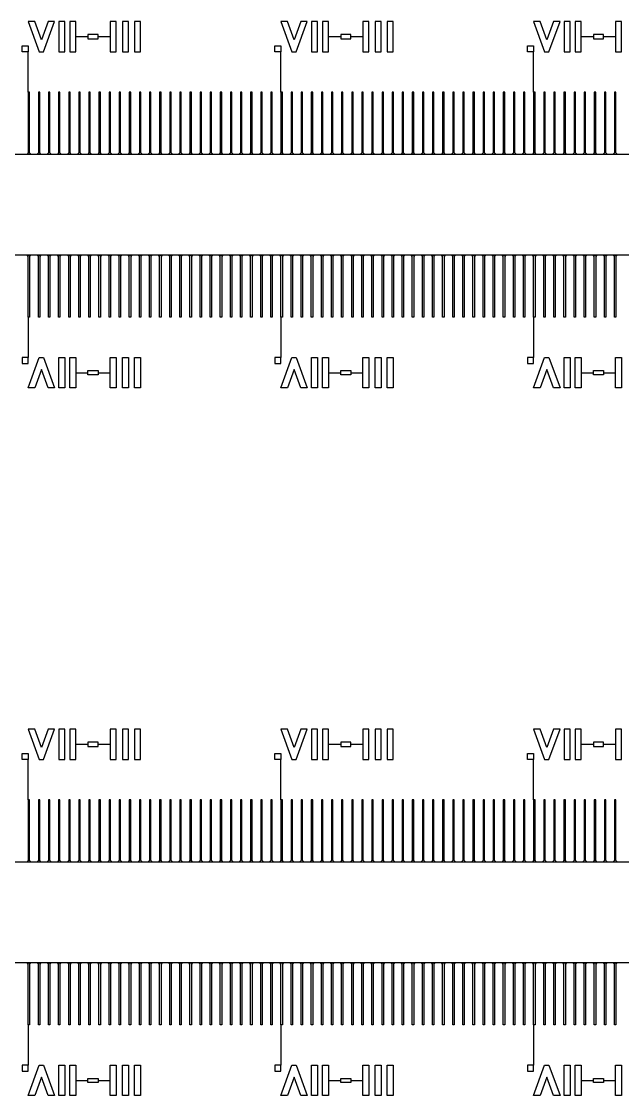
# Model space of a CAD drawing. Extents: x 135699 to 160699, y 112501 to 137501.
# Drawn here: x 147321 to 147619, y 130736 to 131267 of the extents above; entities that cross this region are included whole.
import ezdxf

# ---------------------------------------------------------------- set-up
doc = ezdxf.new("R2010")
doc.units = 13
doc.layers.add('0.7', color=50, linetype='Continuous')
doc.layers.add('Main', color=140, linetype='Continuous')
doc.layers.add('Write', color=7, linetype='Continuous', true_color=0x839eaa)

msp = doc.modelspace()

# ---------------------------------------------------------------- linework, layer by layer
for p, q in [((147348.23, 131259.41), (147354.23, 131259.41)), ((147359.23, 131259.41), (147365.23, 131259.41)), ((147473.23, 131259.41), (147479.23, 131259.41)), ((147484.23, 131259.41), (147490.23, 131259.41)), ((147598.23, 131259.41), (147604.23, 131259.41)), ((147609.23, 131259.41), (147615.23, 131259.41)), ((147324.68, 131231.91), (147324.68, 131251.91)), ((147449.68, 131231.91), (147449.68, 131251.91)), ((147574.68, 131231.91), (147574.68, 131251.91)), ((147324.68, 131120.71), (147324.68, 131100.71)), ((147449.68, 131120.71), (147449.68, 131100.71)), ((147574.68, 131120.71), (147574.68, 131100.71)), ((147348.23, 131093.21), (147354.23, 131093.21)), ((147359.23, 131093.21), (147365.23, 131093.21)), ((147473.23, 131093.21), (147479.23, 131093.21)), ((147484.23, 131093.21), (147490.23, 131093.21)), ((147598.23, 131093.21), (147604.23, 131093.21)), ((147609.23, 131093.21), (147615.23, 131093.21)), ((147348.23, 130909.41), (147354.23, 130909.41)), ((147359.23, 130909.41), (147365.23, 130909.41)), ((147473.23, 130909.41), (147479.23, 130909.41)), ((147484.23, 130909.41), (147490.23, 130909.41)), ((147598.23, 130909.41), (147604.23, 130909.41)), ((147609.23, 130909.41), (147615.23, 130909.41)), ((147324.68, 130881.91), (147324.68, 130901.91)), ((147449.68, 130881.91), (147449.68, 130901.91)), ((147574.68, 130881.91), (147574.68, 130901.91)), ((147324.68, 130770.71), (147324.68, 130750.71)), ((147449.68, 130770.71), (147449.68, 130750.71)), ((147574.68, 130770.71), (147574.68, 130750.71)), ((147348.23, 130743.21), (147354.23, 130743.21)), ((147359.23, 130743.21), (147365.23, 130743.21)), ((147473.23, 130743.21), (147479.23, 130743.21)), ((147484.23, 130743.21), (147490.23, 130743.21)), ((147598.23, 130743.21), (147604.23, 130743.21)), ((147609.23, 130743.21), (147615.23, 130743.21))]:
    msp.add_line(p, q)
at = {"layer": '0.7'}
for points in [[(147325.98, 131201.31), (147325.38, 131201.91), (147325.38, 131231.91), (147324.68, 131231.91), (147324.68, 131201.91), (147324.08, 131201.31)], [(147330.98, 131201.31), (147330.38, 131201.91), (147330.38, 131231.91), (147329.68, 131231.91), (147329.68, 131201.91), (147329.08, 131201.31)], [(147335.98, 131201.31), (147335.38, 131201.91), (147335.38, 131231.91), (147334.68, 131231.91), (147334.68, 131201.91), (147334.08, 131201.31)], [(147340.98, 131201.31), (147340.38, 131201.91), (147340.38, 131231.91), (147339.68, 131231.91), (147339.68, 131201.91), (147339.08, 131201.31)], [(147345.98, 131201.31), (147345.38, 131201.91), (147345.38, 131231.91), (147344.68, 131231.91), (147344.68, 131201.91), (147344.08, 131201.31)], [(147350.98, 131201.31), (147350.38, 131201.91), (147350.38, 131231.91), (147349.68, 131231.91), (147349.68, 131201.91), (147349.08, 131201.31)], [(147355.98, 131201.31), (147355.38, 131201.91), (147355.38, 131231.91), (147354.68, 131231.91), (147354.68, 131201.91), (147354.08, 131201.31)], [(147360.98, 131201.31), (147360.38, 131201.91), (147360.38, 131231.91), (147359.68, 131231.91), (147359.68, 131201.91), (147359.08, 131201.31)], [(147365.98, 131201.31), (147365.38, 131201.91), (147365.38, 131231.91), (147364.68, 131231.91), (147364.68, 131201.91), (147364.08, 131201.31)], [(147370.98, 131201.31), (147370.38, 131201.91), (147370.38, 131231.91), (147369.68, 131231.91), (147369.68, 131201.91), (147369.08, 131201.31)], [(147375.98, 131201.31), (147375.38, 131201.91), (147375.38, 131231.91), (147374.68, 131231.91), (147374.68, 131201.91), (147374.08, 131201.31)], [(147380.98, 131201.31), (147380.38, 131201.91), (147380.38, 131231.91), (147379.68, 131231.91), (147379.68, 131201.91), (147379.08, 131201.31)], [(147385.98, 131201.31), (147385.38, 131201.91), (147385.38, 131231.91), (147384.68, 131231.91), (147384.68, 131201.91), (147384.08, 131201.31)], [(147390.98, 131201.31), (147390.38, 131201.91), (147390.38, 131231.91), (147389.68, 131231.91), (147389.68, 131201.91), (147389.08, 131201.31)], [(147395.98, 131201.31), (147395.38, 131201.91), (147395.38, 131231.91), (147394.68, 131231.91), (147394.68, 131201.91), (147394.08, 131201.31)], [(147400.98, 131201.31), (147400.38, 131201.91), (147400.38, 131231.91), (147399.68, 131231.91), (147399.68, 131201.91), (147399.08, 131201.31)], [(147405.98, 131201.31), (147405.38, 131201.91), (147405.38, 131231.91), (147404.68, 131231.91), (147404.68, 131201.91), (147404.08, 131201.31)], [(147410.98, 131201.31), (147410.38, 131201.91), (147410.38, 131231.91), (147409.68, 131231.91), (147409.68, 131201.91), (147409.08, 131201.31)], [(147415.98, 131201.31), (147415.38, 131201.91), (147415.38, 131231.91), (147414.68, 131231.91), (147414.68, 131201.91), (147414.08, 131201.31)], [(147420.98, 131201.31), (147420.38, 131201.91), (147420.38, 131231.91), (147419.68, 131231.91), (147419.68, 131201.91), (147419.08, 131201.31)], [(147425.98, 131201.31), (147425.38, 131201.91), (147425.38, 131231.91), (147424.68, 131231.91), (147424.68, 131201.91), (147424.08, 131201.31)], [(147430.98, 131201.31), (147430.38, 131201.91), (147430.38, 131231.91), (147429.68, 131231.91), (147429.68, 131201.91), (147429.08, 131201.31)], [(147435.98, 131201.31), (147435.38, 131201.91), (147435.38, 131231.91), (147434.68, 131231.91), (147434.68, 131201.91), (147434.08, 131201.31)], [(147440.98, 131201.31), (147440.38, 131201.91), (147440.38, 131231.91), (147439.68, 131231.91), (147439.68, 131201.91), (147439.08, 131201.31)], [(147445.98, 131201.31), (147445.38, 131201.91), (147445.38, 131231.91), (147444.68, 131231.91), (147444.68, 131201.91), (147444.08, 131201.31)], [(147450.98, 131201.31), (147450.38, 131201.91), (147450.38, 131231.91), (147449.68, 131231.91), (147449.68, 131201.91), (147449.08, 131201.31)], [(147455.98, 131201.31), (147455.38, 131201.91), (147455.38, 131231.91), (147454.68, 131231.91), (147454.68, 131201.91), (147454.08, 131201.31)], [(147460.98, 131201.31), (147460.38, 131201.91), (147460.38, 131231.91), (147459.68, 131231.91), (147459.68, 131201.91), (147459.08, 131201.31)], [(147465.98, 131201.31), (147465.38, 131201.91), (147465.38, 131231.91), (147464.68, 131231.91), (147464.68, 131201.91), (147464.08, 131201.31)], [(147470.98, 131201.31), (147470.38, 131201.91), (147470.38, 131231.91), (147469.68, 131231.91), (147469.68, 131201.91), (147469.08, 131201.31)], [(147475.98, 131201.31), (147475.38, 131201.91), (147475.38, 131231.91), (147474.68, 131231.91), (147474.68, 131201.91), (147474.08, 131201.31)], [(147480.98, 131201.31), (147480.38, 131201.91), (147480.38, 131231.91), (147479.68, 131231.91), (147479.68, 131201.91), (147479.08, 131201.31)], [(147485.98, 131201.31), (147485.38, 131201.91), (147485.38, 131231.91), (147484.68, 131231.91), (147484.68, 131201.91), (147484.08, 131201.31)], [(147490.98, 131201.31), (147490.38, 131201.91), (147490.38, 131231.91), (147489.68, 131231.91), (147489.68, 131201.91), (147489.08, 131201.31)], [(147495.98, 131201.31), (147495.38, 131201.91), (147495.38, 131231.91), (147494.68, 131231.91), (147494.68, 131201.91), (147494.08, 131201.31)], [(147500.98, 131201.31), (147500.38, 131201.91), (147500.38, 131231.91), (147499.68, 131231.91), (147499.68, 131201.91), (147499.08, 131201.31)], [(147505.98, 131201.31), (147505.38, 131201.91), (147505.38, 131231.91), (147504.68, 131231.91), (147504.68, 131201.91), (147504.08, 131201.31)], [(147510.98, 131201.31), (147510.38, 131201.91), (147510.38, 131231.91), (147509.68, 131231.91), (147509.68, 131201.91), (147509.08, 131201.31)], [(147515.98, 131201.31), (147515.38, 131201.91), (147515.38, 131231.91), (147514.68, 131231.91), (147514.68, 131201.91), (147514.08, 131201.31)], [(147520.98, 131201.31), (147520.38, 131201.91), (147520.38, 131231.91), (147519.68, 131231.91), (147519.68, 131201.91), (147519.08, 131201.31)], [(147525.98, 131201.31), (147525.38, 131201.91), (147525.38, 131231.91), (147524.68, 131231.91), (147524.68, 131201.91), (147524.08, 131201.31)], [(147530.98, 131201.31), (147530.38, 131201.91), (147530.38, 131231.91), (147529.68, 131231.91), (147529.68, 131201.91), (147529.08, 131201.31)], [(147535.98, 131201.31), (147535.38, 131201.91), (147535.38, 131231.91), (147534.68, 131231.91), (147534.68, 131201.91), (147534.08, 131201.31)], [(147540.98, 131201.31), (147540.38, 131201.91), (147540.38, 131231.91), (147539.68, 131231.91), (147539.68, 131201.91), (147539.08, 131201.31)], [(147545.98, 131201.31), (147545.38, 131201.91), (147545.38, 131231.91), (147544.68, 131231.91), (147544.68, 131201.91), (147544.08, 131201.31)], [(147550.98, 131201.31), (147550.38, 131201.91), (147550.38, 131231.91), (147549.68, 131231.91), (147549.68, 131201.91), (147549.08, 131201.31)], [(147555.98, 131201.31), (147555.38, 131201.91), (147555.38, 131231.91), (147554.68, 131231.91), (147554.68, 131201.91), (147554.08, 131201.31)], [(147560.98, 131201.31), (147560.38, 131201.91), (147560.38, 131231.91), (147559.68, 131231.91), (147559.68, 131201.91), (147559.08, 131201.31)], [(147565.98, 131201.31), (147565.38, 131201.91), (147565.38, 131231.91), (147564.68, 131231.91), (147564.68, 131201.91), (147564.08, 131201.31)], [(147570.98, 131201.31), (147570.38, 131201.91), (147570.38, 131231.91), (147569.68, 131231.91), (147569.68, 131201.91), (147569.08, 131201.31)], [(147575.98, 131201.31), (147575.38, 131201.91), (147575.38, 131231.91), (147574.68, 131231.91), (147574.68, 131201.91), (147574.08, 131201.31)], [(147580.98, 131201.31), (147580.38, 131201.91), (147580.38, 131231.91), (147579.68, 131231.91), (147579.68, 131201.91), (147579.08, 131201.31)], [(147585.98, 131201.31), (147585.38, 131201.91), (147585.38, 131231.91), (147584.68, 131231.91), (147584.68, 131201.91), (147584.08, 131201.31)], [(147590.98, 131201.31), (147590.38, 131201.91), (147590.38, 131231.91), (147589.68, 131231.91), (147589.68, 131201.91), (147589.08, 131201.31)], [(147595.98, 131201.31), (147595.38, 131201.91), (147595.38, 131231.91), (147594.68, 131231.91), (147594.68, 131201.91), (147594.08, 131201.31)], [(147600.98, 131201.31), (147600.38, 131201.91), (147600.38, 131231.91), (147599.68, 131231.91), (147599.68, 131201.91), (147599.08, 131201.31)], [(147605.98, 131201.31), (147605.38, 131201.91), (147605.38, 131231.91), (147604.68, 131231.91), (147604.68, 131201.91), (147604.08, 131201.31)], [(147610.98, 131201.31), (147610.38, 131201.91), (147610.38, 131231.91), (147609.68, 131231.91), (147609.68, 131201.91), (147609.08, 131201.31)], [(147615.98, 131201.31), (147615.38, 131201.91), (147615.38, 131231.91), (147614.68, 131231.91), (147614.68, 131201.91), (147614.08, 131201.31)], [(147325.98, 131151.31), (147325.38, 131150.71), (147325.38, 131120.71), (147324.68, 131120.71), (147324.68, 131150.71), (147324.08, 131151.31)], [(147330.98, 131151.31), (147330.38, 131150.71), (147330.38, 131120.71), (147329.68, 131120.71), (147329.68, 131150.71), (147329.08, 131151.31)], [(147335.98, 131151.31), (147335.38, 131150.71), (147335.38, 131120.71), (147334.68, 131120.71), (147334.68, 131150.71), (147334.08, 131151.31)], [(147340.98, 131151.31), (147340.38, 131150.71), (147340.38, 131120.71), (147339.68, 131120.71), (147339.68, 131150.71), (147339.08, 131151.31)], [(147345.98, 131151.31), (147345.38, 131150.71), (147345.38, 131120.71), (147344.68, 131120.71), (147344.68, 131150.71), (147344.08, 131151.31)], [(147350.98, 131151.31), (147350.38, 131150.71), (147350.38, 131120.71), (147349.68, 131120.71), (147349.68, 131150.71), (147349.08, 131151.31)], [(147355.98, 131151.31), (147355.38, 131150.71), (147355.38, 131120.71), (147354.68, 131120.71), (147354.68, 131150.71), (147354.08, 131151.31)], [(147360.98, 131151.31), (147360.38, 131150.71), (147360.38, 131120.71), (147359.68, 131120.71), (147359.68, 131150.71), (147359.08, 131151.31)], [(147365.98, 131151.31), (147365.38, 131150.71), (147365.38, 131120.71), (147364.68, 131120.71), (147364.68, 131150.71), (147364.08, 131151.31)], [(147370.98, 131151.31), (147370.38, 131150.71), (147370.38, 131120.71), (147369.68, 131120.71), (147369.68, 131150.71), (147369.08, 131151.31)], [(147375.98, 131151.31), (147375.38, 131150.71), (147375.38, 131120.71), (147374.68, 131120.71), (147374.68, 131150.71), (147374.08, 131151.31)], [(147380.98, 131151.31), (147380.38, 131150.71), (147380.38, 131120.71), (147379.68, 131120.71), (147379.68, 131150.71), (147379.08, 131151.31)], [(147385.98, 131151.31), (147385.38, 131150.71), (147385.38, 131120.71), (147384.68, 131120.71), (147384.68, 131150.71), (147384.08, 131151.31)], [(147390.98, 131151.31), (147390.38, 131150.71), (147390.38, 131120.71), (147389.68, 131120.71), (147389.68, 131150.71), (147389.08, 131151.31)], [(147395.98, 131151.31), (147395.38, 131150.71), (147395.38, 131120.71), (147394.68, 131120.71), (147394.68, 131150.71), (147394.08, 131151.31)], [(147400.98, 131151.31), (147400.38, 131150.71), (147400.38, 131120.71), (147399.68, 131120.71), (147399.68, 131150.71), (147399.08, 131151.31)], [(147405.98, 131151.31), (147405.38, 131150.71), (147405.38, 131120.71), (147404.68, 131120.71), (147404.68, 131150.71), (147404.08, 131151.31)], [(147410.98, 131151.31), (147410.38, 131150.71), (147410.38, 131120.71), (147409.68, 131120.71), (147409.68, 131150.71), (147409.08, 131151.31)], [(147415.98, 131151.31), (147415.38, 131150.71), (147415.38, 131120.71), (147414.68, 131120.71), (147414.68, 131150.71), (147414.08, 131151.31)], [(147420.98, 131151.31), (147420.38, 131150.71), (147420.38, 131120.71), (147419.68, 131120.71), (147419.68, 131150.71), (147419.08, 131151.31)], [(147425.98, 131151.31), (147425.38, 131150.71), (147425.38, 131120.71), (147424.68, 131120.71), (147424.68, 131150.71), (147424.08, 131151.31)], [(147430.98, 131151.31), (147430.38, 131150.71), (147430.38, 131120.71), (147429.68, 131120.71), (147429.68, 131150.71), (147429.08, 131151.31)], [(147435.98, 131151.31), (147435.38, 131150.71), (147435.38, 131120.71), (147434.68, 131120.71), (147434.68, 131150.71), (147434.08, 131151.31)], [(147440.98, 131151.31), (147440.38, 131150.71), (147440.38, 131120.71), (147439.68, 131120.71), (147439.68, 131150.71), (147439.08, 131151.31)], [(147445.98, 131151.31), (147445.38, 131150.71), (147445.38, 131120.71), (147444.68, 131120.71), (147444.68, 131150.71), (147444.08, 131151.31)], [(147450.98, 131151.31), (147450.38, 131150.71), (147450.38, 131120.71), (147449.68, 131120.71), (147449.68, 131150.71), (147449.08, 131151.31)], [(147455.98, 131151.31), (147455.38, 131150.71), (147455.38, 131120.71), (147454.68, 131120.71), (147454.68, 131150.71), (147454.08, 131151.31)], [(147460.98, 131151.31), (147460.38, 131150.71), (147460.38, 131120.71), (147459.68, 131120.71), (147459.68, 131150.71), (147459.08, 131151.31)], [(147465.98, 131151.31), (147465.38, 131150.71), (147465.38, 131120.71), (147464.68, 131120.71), (147464.68, 131150.71), (147464.08, 131151.31)], [(147470.98, 131151.31), (147470.38, 131150.71), (147470.38, 131120.71), (147469.68, 131120.71), (147469.68, 131150.71), (147469.08, 131151.31)], [(147475.98, 131151.31), (147475.38, 131150.71), (147475.38, 131120.71), (147474.68, 131120.71), (147474.68, 131150.71), (147474.08, 131151.31)], [(147480.98, 131151.31), (147480.38, 131150.71), (147480.38, 131120.71), (147479.68, 131120.71), (147479.68, 131150.71), (147479.08, 131151.31)], [(147485.98, 131151.31), (147485.38, 131150.71), (147485.38, 131120.71), (147484.68, 131120.71), (147484.68, 131150.71), (147484.08, 131151.31)], [(147490.98, 131151.31), (147490.38, 131150.71), (147490.38, 131120.71), (147489.68, 131120.71), (147489.68, 131150.71), (147489.08, 131151.31)], [(147495.98, 131151.31), (147495.38, 131150.71), (147495.38, 131120.71), (147494.68, 131120.71), (147494.68, 131150.71), (147494.08, 131151.31)], [(147500.98, 131151.31), (147500.38, 131150.71), (147500.38, 131120.71), (147499.68, 131120.71), (147499.68, 131150.71), (147499.08, 131151.31)], [(147505.98, 131151.31), (147505.38, 131150.71), (147505.38, 131120.71), (147504.68, 131120.71), (147504.68, 131150.71), (147504.08, 131151.31)], [(147510.98, 131151.31), (147510.38, 131150.71), (147510.38, 131120.71), (147509.68, 131120.71), (147509.68, 131150.71), (147509.08, 131151.31)], [(147515.98, 131151.31), (147515.38, 131150.71), (147515.38, 131120.71), (147514.68, 131120.71), (147514.68, 131150.71), (147514.08, 131151.31)], [(147520.98, 131151.31), (147520.38, 131150.71), (147520.38, 131120.71), (147519.68, 131120.71), (147519.68, 131150.71), (147519.08, 131151.31)], [(147525.98, 131151.31), (147525.38, 131150.71), (147525.38, 131120.71), (147524.68, 131120.71), (147524.68, 131150.71), (147524.08, 131151.31)], [(147530.98, 131151.31), (147530.38, 131150.71), (147530.38, 131120.71), (147529.68, 131120.71), (147529.68, 131150.71), (147529.08, 131151.31)], [(147535.98, 131151.31), (147535.38, 131150.71), (147535.38, 131120.71), (147534.68, 131120.71), (147534.68, 131150.71), (147534.08, 131151.31)], [(147540.98, 131151.31), (147540.38, 131150.71), (147540.38, 131120.71), (147539.68, 131120.71), (147539.68, 131150.71), (147539.08, 131151.31)], [(147545.98, 131151.31), (147545.38, 131150.71), (147545.38, 131120.71), (147544.68, 131120.71), (147544.68, 131150.71), (147544.08, 131151.31)], [(147550.98, 131151.31), (147550.38, 131150.71), (147550.38, 131120.71), (147549.68, 131120.71), (147549.68, 131150.71), (147549.08, 131151.31)], [(147555.98, 131151.31), (147555.38, 131150.71), (147555.38, 131120.71), (147554.68, 131120.71), (147554.68, 131150.71), (147554.08, 131151.31)], [(147560.98, 131151.31), (147560.38, 131150.71), (147560.38, 131120.71), (147559.68, 131120.71), (147559.68, 131150.71), (147559.08, 131151.31)], [(147565.98, 131151.31), (147565.38, 131150.71), (147565.38, 131120.71), (147564.68, 131120.71), (147564.68, 131150.71), (147564.08, 131151.31)], [(147570.98, 131151.31), (147570.38, 131150.71), (147570.38, 131120.71), (147569.68, 131120.71), (147569.68, 131150.71), (147569.08, 131151.31)], [(147575.98, 131151.31), (147575.38, 131150.71), (147575.38, 131120.71), (147574.68, 131120.71), (147574.68, 131150.71), (147574.08, 131151.31)], [(147580.98, 131151.31), (147580.38, 131150.71), (147580.38, 131120.71), (147579.68, 131120.71), (147579.68, 131150.71), (147579.08, 131151.31)], [(147585.98, 131151.31), (147585.38, 131150.71), (147585.38, 131120.71), (147584.68, 131120.71), (147584.68, 131150.71), (147584.08, 131151.31)], [(147590.98, 131151.31), (147590.38, 131150.71), (147590.38, 131120.71), (147589.68, 131120.71), (147589.68, 131150.71), (147589.08, 131151.31)], [(147595.98, 131151.31), (147595.38, 131150.71), (147595.38, 131120.71), (147594.68, 131120.71), (147594.68, 131150.71), (147594.08, 131151.31)], [(147600.98, 131151.31), (147600.38, 131150.71), (147600.38, 131120.71), (147599.68, 131120.71), (147599.68, 131150.71), (147599.08, 131151.31)], [(147605.98, 131151.31), (147605.38, 131150.71), (147605.38, 131120.71), (147604.68, 131120.71), (147604.68, 131150.71), (147604.08, 131151.31)], [(147610.98, 131151.31), (147610.38, 131150.71), (147610.38, 131120.71), (147609.68, 131120.71), (147609.68, 131150.71), (147609.08, 131151.31)], [(147615.98, 131151.31), (147615.38, 131150.71), (147615.38, 131120.71), (147614.68, 131120.71), (147614.68, 131150.71), (147614.08, 131151.31)], [(147325.98, 130851.31), (147325.38, 130851.91), (147325.38, 130881.91), (147324.68, 130881.91), (147324.68, 130851.91), (147324.08, 130851.31)], [(147330.98, 130851.31), (147330.38, 130851.91), (147330.38, 130881.91), (147329.68, 130881.91), (147329.68, 130851.91), (147329.08, 130851.31)], [(147335.98, 130851.31), (147335.38, 130851.91), (147335.38, 130881.91), (147334.68, 130881.91), (147334.68, 130851.91), (147334.08, 130851.31)], [(147340.98, 130851.31), (147340.38, 130851.91), (147340.38, 130881.91), (147339.68, 130881.91), (147339.68, 130851.91), (147339.08, 130851.31)], [(147345.98, 130851.31), (147345.38, 130851.91), (147345.38, 130881.91), (147344.68, 130881.91), (147344.68, 130851.91), (147344.08, 130851.31)], [(147350.98, 130851.31), (147350.38, 130851.91), (147350.38, 130881.91), (147349.68, 130881.91), (147349.68, 130851.91), (147349.08, 130851.31)], [(147355.98, 130851.31), (147355.38, 130851.91), (147355.38, 130881.91), (147354.68, 130881.91), (147354.68, 130851.91), (147354.08, 130851.31)], [(147360.98, 130851.31), (147360.38, 130851.91), (147360.38, 130881.91), (147359.68, 130881.91), (147359.68, 130851.91), (147359.08, 130851.31)], [(147365.98, 130851.31), (147365.38, 130851.91), (147365.38, 130881.91), (147364.68, 130881.91), (147364.68, 130851.91), (147364.08, 130851.31)], [(147370.98, 130851.31), (147370.38, 130851.91), (147370.38, 130881.91), (147369.68, 130881.91), (147369.68, 130851.91), (147369.08, 130851.31)], [(147375.98, 130851.31), (147375.38, 130851.91), (147375.38, 130881.91), (147374.68, 130881.91), (147374.68, 130851.91), (147374.08, 130851.31)], [(147380.98, 130851.31), (147380.38, 130851.91), (147380.38, 130881.91), (147379.68, 130881.91), (147379.68, 130851.91), (147379.08, 130851.31)], [(147385.98, 130851.31), (147385.38, 130851.91), (147385.38, 130881.91), (147384.68, 130881.91), (147384.68, 130851.91), (147384.08, 130851.31)], [(147390.98, 130851.31), (147390.38, 130851.91), (147390.38, 130881.91), (147389.68, 130881.91), (147389.68, 130851.91), (147389.08, 130851.31)], [(147395.98, 130851.31), (147395.38, 130851.91), (147395.38, 130881.91), (147394.68, 130881.91), (147394.68, 130851.91), (147394.08, 130851.31)], [(147400.98, 130851.31), (147400.38, 130851.91), (147400.38, 130881.91), (147399.68, 130881.91), (147399.68, 130851.91), (147399.08, 130851.31)], [(147405.98, 130851.31), (147405.38, 130851.91), (147405.38, 130881.91), (147404.68, 130881.91), (147404.68, 130851.91), (147404.08, 130851.31)], [(147410.98, 130851.31), (147410.38, 130851.91), (147410.38, 130881.91), (147409.68, 130881.91), (147409.68, 130851.91), (147409.08, 130851.31)], [(147415.98, 130851.31), (147415.38, 130851.91), (147415.38, 130881.91), (147414.68, 130881.91), (147414.68, 130851.91), (147414.08, 130851.31)], [(147420.98, 130851.31), (147420.38, 130851.91), (147420.38, 130881.91), (147419.68, 130881.91), (147419.68, 130851.91), (147419.08, 130851.31)], [(147425.98, 130851.31), (147425.38, 130851.91), (147425.38, 130881.91), (147424.68, 130881.91), (147424.68, 130851.91), (147424.08, 130851.31)], [(147430.98, 130851.31), (147430.38, 130851.91), (147430.38, 130881.91), (147429.68, 130881.91), (147429.68, 130851.91), (147429.08, 130851.31)], [(147435.98, 130851.31), (147435.38, 130851.91), (147435.38, 130881.91), (147434.68, 130881.91), (147434.68, 130851.91), (147434.08, 130851.31)], [(147440.98, 130851.31), (147440.38, 130851.91), (147440.38, 130881.91), (147439.68, 130881.91), (147439.68, 130851.91), (147439.08, 130851.31)], [(147445.98, 130851.31), (147445.38, 130851.91), (147445.38, 130881.91), (147444.68, 130881.91), (147444.68, 130851.91), (147444.08, 130851.31)], [(147450.98, 130851.31), (147450.38, 130851.91), (147450.38, 130881.91), (147449.68, 130881.91), (147449.68, 130851.91), (147449.08, 130851.31)], [(147455.98, 130851.31), (147455.38, 130851.91), (147455.38, 130881.91), (147454.68, 130881.91), (147454.68, 130851.91), (147454.08, 130851.31)], [(147460.98, 130851.31), (147460.38, 130851.91), (147460.38, 130881.91), (147459.68, 130881.91), (147459.68, 130851.91), (147459.08, 130851.31)], [(147465.98, 130851.31), (147465.38, 130851.91), (147465.38, 130881.91), (147464.68, 130881.91), (147464.68, 130851.91), (147464.08, 130851.31)], [(147470.98, 130851.31), (147470.38, 130851.91), (147470.38, 130881.91), (147469.68, 130881.91), (147469.68, 130851.91), (147469.08, 130851.31)], [(147475.98, 130851.31), (147475.38, 130851.91), (147475.38, 130881.91), (147474.68, 130881.91), (147474.68, 130851.91), (147474.08, 130851.31)], [(147480.98, 130851.31), (147480.38, 130851.91), (147480.38, 130881.91), (147479.68, 130881.91), (147479.68, 130851.91), (147479.08, 130851.31)], [(147485.98, 130851.31), (147485.38, 130851.91), (147485.38, 130881.91), (147484.68, 130881.91), (147484.68, 130851.91), (147484.08, 130851.31)], [(147490.98, 130851.31), (147490.38, 130851.91), (147490.38, 130881.91), (147489.68, 130881.91), (147489.68, 130851.91), (147489.08, 130851.31)], [(147495.98, 130851.31), (147495.38, 130851.91), (147495.38, 130881.91), (147494.68, 130881.91), (147494.68, 130851.91), (147494.08, 130851.31)], [(147500.98, 130851.31), (147500.38, 130851.91), (147500.38, 130881.91), (147499.68, 130881.91), (147499.68, 130851.91), (147499.08, 130851.31)], [(147505.98, 130851.31), (147505.38, 130851.91), (147505.38, 130881.91), (147504.68, 130881.91), (147504.68, 130851.91), (147504.08, 130851.31)], [(147510.98, 130851.31), (147510.38, 130851.91), (147510.38, 130881.91), (147509.68, 130881.91), (147509.68, 130851.91), (147509.08, 130851.31)], [(147515.98, 130851.31), (147515.38, 130851.91), (147515.38, 130881.91), (147514.68, 130881.91), (147514.68, 130851.91), (147514.08, 130851.31)], [(147520.98, 130851.31), (147520.38, 130851.91), (147520.38, 130881.91), (147519.68, 130881.91), (147519.68, 130851.91), (147519.08, 130851.31)], [(147525.98, 130851.31), (147525.38, 130851.91), (147525.38, 130881.91), (147524.68, 130881.91), (147524.68, 130851.91), (147524.08, 130851.31)], [(147530.98, 130851.31), (147530.38, 130851.91), (147530.38, 130881.91), (147529.68, 130881.91), (147529.68, 130851.91), (147529.08, 130851.31)], [(147535.98, 130851.31), (147535.38, 130851.91), (147535.38, 130881.91), (147534.68, 130881.91), (147534.68, 130851.91), (147534.08, 130851.31)], [(147540.98, 130851.31), (147540.38, 130851.91), (147540.38, 130881.91), (147539.68, 130881.91), (147539.68, 130851.91), (147539.08, 130851.31)], [(147545.98, 130851.31), (147545.38, 130851.91), (147545.38, 130881.91), (147544.68, 130881.91), (147544.68, 130851.91), (147544.08, 130851.31)], [(147550.98, 130851.31), (147550.38, 130851.91), (147550.38, 130881.91), (147549.68, 130881.91), (147549.68, 130851.91), (147549.08, 130851.31)], [(147555.98, 130851.31), (147555.38, 130851.91), (147555.38, 130881.91), (147554.68, 130881.91), (147554.68, 130851.91), (147554.08, 130851.31)], [(147560.98, 130851.31), (147560.38, 130851.91), (147560.38, 130881.91), (147559.68, 130881.91), (147559.68, 130851.91), (147559.08, 130851.31)], [(147565.98, 130851.31), (147565.38, 130851.91), (147565.38, 130881.91), (147564.68, 130881.91), (147564.68, 130851.91), (147564.08, 130851.31)], [(147570.98, 130851.31), (147570.38, 130851.91), (147570.38, 130881.91), (147569.68, 130881.91), (147569.68, 130851.91), (147569.08, 130851.31)], [(147575.98, 130851.31), (147575.38, 130851.91), (147575.38, 130881.91), (147574.68, 130881.91), (147574.68, 130851.91), (147574.08, 130851.31)], [(147580.98, 130851.31), (147580.38, 130851.91), (147580.38, 130881.91), (147579.68, 130881.91), (147579.68, 130851.91), (147579.08, 130851.31)], [(147585.98, 130851.31), (147585.38, 130851.91), (147585.38, 130881.91), (147584.68, 130881.91), (147584.68, 130851.91), (147584.08, 130851.31)], [(147590.98, 130851.31), (147590.38, 130851.91), (147590.38, 130881.91), (147589.68, 130881.91), (147589.68, 130851.91), (147589.08, 130851.31)], [(147595.98, 130851.31), (147595.38, 130851.91), (147595.38, 130881.91), (147594.68, 130881.91), (147594.68, 130851.91), (147594.08, 130851.31)], [(147600.98, 130851.31), (147600.38, 130851.91), (147600.38, 130881.91), (147599.68, 130881.91), (147599.68, 130851.91), (147599.08, 130851.31)], [(147605.98, 130851.31), (147605.38, 130851.91), (147605.38, 130881.91), (147604.68, 130881.91), (147604.68, 130851.91), (147604.08, 130851.31)], [(147610.98, 130851.31), (147610.38, 130851.91), (147610.38, 130881.91), (147609.68, 130881.91), (147609.68, 130851.91), (147609.08, 130851.31)], [(147615.98, 130851.31), (147615.38, 130851.91), (147615.38, 130881.91), (147614.68, 130881.91), (147614.68, 130851.91), (147614.08, 130851.31)], [(147325.98, 130801.31), (147325.38, 130800.71), (147325.38, 130770.71), (147324.68, 130770.71), (147324.68, 130800.71), (147324.08, 130801.31)], [(147330.98, 130801.31), (147330.38, 130800.71), (147330.38, 130770.71), (147329.68, 130770.71), (147329.68, 130800.71), (147329.08, 130801.31)], [(147335.98, 130801.31), (147335.38, 130800.71), (147335.38, 130770.71), (147334.68, 130770.71), (147334.68, 130800.71), (147334.08, 130801.31)], [(147340.98, 130801.31), (147340.38, 130800.71), (147340.38, 130770.71), (147339.68, 130770.71), (147339.68, 130800.71), (147339.08, 130801.31)], [(147345.98, 130801.31), (147345.38, 130800.71), (147345.38, 130770.71), (147344.68, 130770.71), (147344.68, 130800.71), (147344.08, 130801.31)], [(147350.98, 130801.31), (147350.38, 130800.71), (147350.38, 130770.71), (147349.68, 130770.71), (147349.68, 130800.71), (147349.08, 130801.31)], [(147355.98, 130801.31), (147355.38, 130800.71), (147355.38, 130770.71), (147354.68, 130770.71), (147354.68, 130800.71), (147354.08, 130801.31)], [(147360.98, 130801.31), (147360.38, 130800.71), (147360.38, 130770.71), (147359.68, 130770.71), (147359.68, 130800.71), (147359.08, 130801.31)], [(147365.98, 130801.31), (147365.38, 130800.71), (147365.38, 130770.71), (147364.68, 130770.71), (147364.68, 130800.71), (147364.08, 130801.31)], [(147370.98, 130801.31), (147370.38, 130800.71), (147370.38, 130770.71), (147369.68, 130770.71), (147369.68, 130800.71), (147369.08, 130801.31)], [(147375.98, 130801.31), (147375.38, 130800.71), (147375.38, 130770.71), (147374.68, 130770.71), (147374.68, 130800.71), (147374.08, 130801.31)], [(147380.98, 130801.31), (147380.38, 130800.71), (147380.38, 130770.71), (147379.68, 130770.71), (147379.68, 130800.71), (147379.08, 130801.31)], [(147385.98, 130801.31), (147385.38, 130800.71), (147385.38, 130770.71), (147384.68, 130770.71), (147384.68, 130800.71), (147384.08, 130801.31)], [(147390.98, 130801.31), (147390.38, 130800.71), (147390.38, 130770.71), (147389.68, 130770.71), (147389.68, 130800.71), (147389.08, 130801.31)], [(147395.98, 130801.31), (147395.38, 130800.71), (147395.38, 130770.71), (147394.68, 130770.71), (147394.68, 130800.71), (147394.08, 130801.31)], [(147400.98, 130801.31), (147400.38, 130800.71), (147400.38, 130770.71), (147399.68, 130770.71), (147399.68, 130800.71), (147399.08, 130801.31)], [(147405.98, 130801.31), (147405.38, 130800.71), (147405.38, 130770.71), (147404.68, 130770.71), (147404.68, 130800.71), (147404.08, 130801.31)], [(147410.98, 130801.31), (147410.38, 130800.71), (147410.38, 130770.71), (147409.68, 130770.71), (147409.68, 130800.71), (147409.08, 130801.31)], [(147415.98, 130801.31), (147415.38, 130800.71), (147415.38, 130770.71), (147414.68, 130770.71), (147414.68, 130800.71), (147414.08, 130801.31)], [(147420.98, 130801.31), (147420.38, 130800.71), (147420.38, 130770.71), (147419.68, 130770.71), (147419.68, 130800.71), (147419.08, 130801.31)], [(147425.98, 130801.31), (147425.38, 130800.71), (147425.38, 130770.71), (147424.68, 130770.71), (147424.68, 130800.71), (147424.08, 130801.31)], [(147430.98, 130801.31), (147430.38, 130800.71), (147430.38, 130770.71), (147429.68, 130770.71), (147429.68, 130800.71), (147429.08, 130801.31)], [(147435.98, 130801.31), (147435.38, 130800.71), (147435.38, 130770.71), (147434.68, 130770.71), (147434.68, 130800.71), (147434.08, 130801.31)], [(147440.98, 130801.31), (147440.38, 130800.71), (147440.38, 130770.71), (147439.68, 130770.71), (147439.68, 130800.71), (147439.08, 130801.31)], [(147445.98, 130801.31), (147445.38, 130800.71), (147445.38, 130770.71), (147444.68, 130770.71), (147444.68, 130800.71), (147444.08, 130801.31)], [(147450.98, 130801.31), (147450.38, 130800.71), (147450.38, 130770.71), (147449.68, 130770.71), (147449.68, 130800.71), (147449.08, 130801.31)], [(147455.98, 130801.31), (147455.38, 130800.71), (147455.38, 130770.71), (147454.68, 130770.71), (147454.68, 130800.71), (147454.08, 130801.31)], [(147460.98, 130801.31), (147460.38, 130800.71), (147460.38, 130770.71), (147459.68, 130770.71), (147459.68, 130800.71), (147459.08, 130801.31)], [(147465.98, 130801.31), (147465.38, 130800.71), (147465.38, 130770.71), (147464.68, 130770.71), (147464.68, 130800.71), (147464.08, 130801.31)], [(147470.98, 130801.31), (147470.38, 130800.71), (147470.38, 130770.71), (147469.68, 130770.71), (147469.68, 130800.71), (147469.08, 130801.31)], [(147475.98, 130801.31), (147475.38, 130800.71), (147475.38, 130770.71), (147474.68, 130770.71), (147474.68, 130800.71), (147474.08, 130801.31)], [(147480.98, 130801.31), (147480.38, 130800.71), (147480.38, 130770.71), (147479.68, 130770.71), (147479.68, 130800.71), (147479.08, 130801.31)], [(147485.98, 130801.31), (147485.38, 130800.71), (147485.38, 130770.71), (147484.68, 130770.71), (147484.68, 130800.71), (147484.08, 130801.31)], [(147490.98, 130801.31), (147490.38, 130800.71), (147490.38, 130770.71), (147489.68, 130770.71), (147489.68, 130800.71), (147489.08, 130801.31)], [(147495.98, 130801.31), (147495.38, 130800.71), (147495.38, 130770.71), (147494.68, 130770.71), (147494.68, 130800.71), (147494.08, 130801.31)], [(147500.98, 130801.31), (147500.38, 130800.71), (147500.38, 130770.71), (147499.68, 130770.71), (147499.68, 130800.71), (147499.08, 130801.31)], [(147505.98, 130801.31), (147505.38, 130800.71), (147505.38, 130770.71), (147504.68, 130770.71), (147504.68, 130800.71), (147504.08, 130801.31)], [(147510.98, 130801.31), (147510.38, 130800.71), (147510.38, 130770.71), (147509.68, 130770.71), (147509.68, 130800.71), (147509.08, 130801.31)], [(147515.98, 130801.31), (147515.38, 130800.71), (147515.38, 130770.71), (147514.68, 130770.71), (147514.68, 130800.71), (147514.08, 130801.31)], [(147520.98, 130801.31), (147520.38, 130800.71), (147520.38, 130770.71), (147519.68, 130770.71), (147519.68, 130800.71), (147519.08, 130801.31)], [(147525.98, 130801.31), (147525.38, 130800.71), (147525.38, 130770.71), (147524.68, 130770.71), (147524.68, 130800.71), (147524.08, 130801.31)], [(147530.98, 130801.31), (147530.38, 130800.71), (147530.38, 130770.71), (147529.68, 130770.71), (147529.68, 130800.71), (147529.08, 130801.31)], [(147535.98, 130801.31), (147535.38, 130800.71), (147535.38, 130770.71), (147534.68, 130770.71), (147534.68, 130800.71), (147534.08, 130801.31)], [(147540.98, 130801.31), (147540.38, 130800.71), (147540.38, 130770.71), (147539.68, 130770.71), (147539.68, 130800.71), (147539.08, 130801.31)], [(147545.98, 130801.31), (147545.38, 130800.71), (147545.38, 130770.71), (147544.68, 130770.71), (147544.68, 130800.71), (147544.08, 130801.31)], [(147550.98, 130801.31), (147550.38, 130800.71), (147550.38, 130770.71), (147549.68, 130770.71), (147549.68, 130800.71), (147549.08, 130801.31)], [(147555.98, 130801.31), (147555.38, 130800.71), (147555.38, 130770.71), (147554.68, 130770.71), (147554.68, 130800.71), (147554.08, 130801.31)], [(147560.98, 130801.31), (147560.38, 130800.71), (147560.38, 130770.71), (147559.68, 130770.71), (147559.68, 130800.71), (147559.08, 130801.31)], [(147565.98, 130801.31), (147565.38, 130800.71), (147565.38, 130770.71), (147564.68, 130770.71), (147564.68, 130800.71), (147564.08, 130801.31)], [(147570.98, 130801.31), (147570.38, 130800.71), (147570.38, 130770.71), (147569.68, 130770.71), (147569.68, 130800.71), (147569.08, 130801.31)], [(147575.98, 130801.31), (147575.38, 130800.71), (147575.38, 130770.71), (147574.68, 130770.71), (147574.68, 130800.71), (147574.08, 130801.31)], [(147580.98, 130801.31), (147580.38, 130800.71), (147580.38, 130770.71), (147579.68, 130770.71), (147579.68, 130800.71), (147579.08, 130801.31)], [(147585.98, 130801.31), (147585.38, 130800.71), (147585.38, 130770.71), (147584.68, 130770.71), (147584.68, 130800.71), (147584.08, 130801.31)], [(147590.98, 130801.31), (147590.38, 130800.71), (147590.38, 130770.71), (147589.68, 130770.71), (147589.68, 130800.71), (147589.08, 130801.31)], [(147595.98, 130801.31), (147595.38, 130800.71), (147595.38, 130770.71), (147594.68, 130770.71), (147594.68, 130800.71), (147594.08, 130801.31)], [(147600.98, 130801.31), (147600.38, 130800.71), (147600.38, 130770.71), (147599.68, 130770.71), (147599.68, 130800.71), (147599.08, 130801.31)], [(147605.98, 130801.31), (147605.38, 130800.71), (147605.38, 130770.71), (147604.68, 130770.71), (147604.68, 130800.71), (147604.08, 130801.31)], [(147610.98, 130801.31), (147610.38, 130800.71), (147610.38, 130770.71), (147609.68, 130770.71), (147609.68, 130800.71), (147609.08, 130801.31)], [(147615.98, 130801.31), (147615.38, 130800.71), (147615.38, 130770.71), (147614.68, 130770.71), (147614.68, 130800.71), (147614.08, 130801.31)]]:
    msp.add_lwpolyline(points, close=True, dxfattribs=at)
at = {"layer": 'Main'}
for points in [[(150449.08, 131201.31, -0.414214), (150549.08, 131101.31), (150549.08, 130901.31, -0.414214), (150449.08, 130801.31), (145949.08, 130801.31, -0.414214), (145849.08, 130901.31), (145849.08, 131101.31, -0.414214), (145949.08, 131201.31)], [(150449.08, 131151.31), (145949.08, 131151.31, 0.414214), (145899.08, 131101.31), (145899.08, 130901.31, 0.414214), (145949.08, 130851.31), (150449.08, 130851.31, 0.414214), (150499.08, 130901.31), (150499.08, 131101.31, 0.414214)]]:
    msp.add_lwpolyline(points, format="xyb", close=True, dxfattribs=at)
at = {"layer": 'Write'}
for points in [[(147331.21, 131257.76), (147327.87, 131266.91), (147324.68, 131266.91), (147330.14, 131251.91), (147332.27, 131251.91), (147337.73, 131266.91), (147334.54, 131266.91)], [(147342.73, 131251.91), (147342.73, 131266.91), (147339.73, 131266.91), (147339.73, 131251.91)], [(147348.23, 131251.91), (147348.23, 131266.91), (147345.23, 131266.91), (147345.23, 131251.91)], [(147368.23, 131251.91), (147368.23, 131266.91), (147365.23, 131266.91), (147365.23, 131251.91)], [(147374.23, 131251.91), (147374.23, 131266.91), (147371.23, 131266.91), (147371.23, 131251.91)], [(147380.23, 131251.91), (147380.23, 131266.91), (147377.23, 131266.91), (147377.23, 131251.91)], [(147456.21, 131257.76), (147452.87, 131266.91), (147449.68, 131266.91), (147455.14, 131251.91), (147457.27, 131251.91), (147462.73, 131266.91), (147459.54, 131266.91)], [(147467.73, 131251.91), (147467.73, 131266.91), (147464.73, 131266.91), (147464.73, 131251.91)], [(147473.23, 131251.91), (147473.23, 131266.91), (147470.23, 131266.91), (147470.23, 131251.91)], [(147493.23, 131251.91), (147493.23, 131266.91), (147490.23, 131266.91), (147490.23, 131251.91)], [(147499.23, 131251.91), (147499.23, 131266.91), (147496.23, 131266.91), (147496.23, 131251.91)], [(147505.23, 131251.91), (147505.23, 131266.91), (147502.23, 131266.91), (147502.23, 131251.91)], [(147581.21, 131257.76), (147577.87, 131266.91), (147574.68, 131266.91), (147580.14, 131251.91), (147582.27, 131251.91), (147587.73, 131266.91), (147584.54, 131266.91)], [(147592.73, 131251.91), (147592.73, 131266.91), (147589.73, 131266.91), (147589.73, 131251.91)], [(147598.23, 131251.91), (147598.23, 131266.91), (147595.23, 131266.91), (147595.23, 131251.91)], [(147618.23, 131251.91), (147618.23, 131266.91), (147615.23, 131266.91), (147615.23, 131251.91)], [(147359.23, 131258.41), (147359.23, 131260.41), (147354.23, 131260.41), (147354.23, 131258.41)], [(147484.23, 131258.41), (147484.23, 131260.41), (147479.23, 131260.41), (147479.23, 131258.41)], [(147609.23, 131258.41), (147609.23, 131260.41), (147604.23, 131260.41), (147604.23, 131258.41)], [(147321.68, 131251.91), (147321.68, 131254.91), (147324.68, 131254.91), (147324.68, 131251.91)], [(147446.68, 131251.91), (147446.68, 131254.91), (147449.68, 131254.91), (147449.68, 131251.91)], [(147571.68, 131251.91), (147571.68, 131254.91), (147574.68, 131254.91), (147574.68, 131251.91)], [(147321.68, 131100.71), (147321.68, 131097.71), (147324.68, 131097.71), (147324.68, 131100.71)], [(147331.21, 131094.86), (147327.87, 131085.71), (147324.68, 131085.71), (147330.14, 131100.71), (147332.27, 131100.71), (147337.73, 131085.71), (147334.54, 131085.71)], [(147342.73, 131100.71), (147342.73, 131085.71), (147339.73, 131085.71), (147339.73, 131100.71)], [(147348.23, 131100.71), (147348.23, 131085.71), (147345.23, 131085.71), (147345.23, 131100.71)], [(147368.23, 131100.71), (147368.23, 131085.71), (147365.23, 131085.71), (147365.23, 131100.71)], [(147374.23, 131100.71), (147374.23, 131085.71), (147371.23, 131085.71), (147371.23, 131100.71)], [(147380.23, 131100.71), (147380.23, 131085.71), (147377.23, 131085.71), (147377.23, 131100.71)], [(147446.68, 131100.71), (147446.68, 131097.71), (147449.68, 131097.71), (147449.68, 131100.71)], [(147456.21, 131094.86), (147452.87, 131085.71), (147449.68, 131085.71), (147455.14, 131100.71), (147457.27, 131100.71), (147462.73, 131085.71), (147459.54, 131085.71)], [(147467.73, 131100.71), (147467.73, 131085.71), (147464.73, 131085.71), (147464.73, 131100.71)], [(147473.23, 131100.71), (147473.23, 131085.71), (147470.23, 131085.71), (147470.23, 131100.71)], [(147493.23, 131100.71), (147493.23, 131085.71), (147490.23, 131085.71), (147490.23, 131100.71)], [(147499.23, 131100.71), (147499.23, 131085.71), (147496.23, 131085.71), (147496.23, 131100.71)], [(147505.23, 131100.71), (147505.23, 131085.71), (147502.23, 131085.71), (147502.23, 131100.71)], [(147571.68, 131100.71), (147571.68, 131097.71), (147574.68, 131097.71), (147574.68, 131100.71)], [(147581.21, 131094.86), (147577.87, 131085.71), (147574.68, 131085.71), (147580.14, 131100.71), (147582.27, 131100.71), (147587.73, 131085.71), (147584.54, 131085.71)], [(147592.73, 131100.71), (147592.73, 131085.71), (147589.73, 131085.71), (147589.73, 131100.71)], [(147598.23, 131100.71), (147598.23, 131085.71), (147595.23, 131085.71), (147595.23, 131100.71)], [(147618.23, 131100.71), (147618.23, 131085.71), (147615.23, 131085.71), (147615.23, 131100.71)], [(147359.23, 131094.21), (147359.23, 131092.21), (147354.23, 131092.21), (147354.23, 131094.21)], [(147484.23, 131094.21), (147484.23, 131092.21), (147479.23, 131092.21), (147479.23, 131094.21)], [(147609.23, 131094.21), (147609.23, 131092.21), (147604.23, 131092.21), (147604.23, 131094.21)], [(147331.21, 130907.76), (147327.87, 130916.91), (147324.68, 130916.91), (147330.14, 130901.91), (147332.27, 130901.91), (147337.73, 130916.91), (147334.54, 130916.91)], [(147342.73, 130901.91), (147342.73, 130916.91), (147339.73, 130916.91), (147339.73, 130901.91)], [(147348.23, 130901.91), (147348.23, 130916.91), (147345.23, 130916.91), (147345.23, 130901.91)], [(147368.23, 130901.91), (147368.23, 130916.91), (147365.23, 130916.91), (147365.23, 130901.91)], [(147374.23, 130901.91), (147374.23, 130916.91), (147371.23, 130916.91), (147371.23, 130901.91)], [(147380.23, 130901.91), (147380.23, 130916.91), (147377.23, 130916.91), (147377.23, 130901.91)], [(147456.21, 130907.76), (147452.87, 130916.91), (147449.68, 130916.91), (147455.14, 130901.91), (147457.27, 130901.91), (147462.73, 130916.91), (147459.54, 130916.91)], [(147467.73, 130901.91), (147467.73, 130916.91), (147464.73, 130916.91), (147464.73, 130901.91)], [(147473.23, 130901.91), (147473.23, 130916.91), (147470.23, 130916.91), (147470.23, 130901.91)], [(147493.23, 130901.91), (147493.23, 130916.91), (147490.23, 130916.91), (147490.23, 130901.91)], [(147499.23, 130901.91), (147499.23, 130916.91), (147496.23, 130916.91), (147496.23, 130901.91)], [(147505.23, 130901.91), (147505.23, 130916.91), (147502.23, 130916.91), (147502.23, 130901.91)], [(147581.21, 130907.76), (147577.87, 130916.91), (147574.68, 130916.91), (147580.14, 130901.91), (147582.27, 130901.91), (147587.73, 130916.91), (147584.54, 130916.91)], [(147592.73, 130901.91), (147592.73, 130916.91), (147589.73, 130916.91), (147589.73, 130901.91)], [(147598.23, 130901.91), (147598.23, 130916.91), (147595.23, 130916.91), (147595.23, 130901.91)], [(147618.23, 130901.91), (147618.23, 130916.91), (147615.23, 130916.91), (147615.23, 130901.91)], [(147359.23, 130908.41), (147359.23, 130910.41), (147354.23, 130910.41), (147354.23, 130908.41)], [(147484.23, 130908.41), (147484.23, 130910.41), (147479.23, 130910.41), (147479.23, 130908.41)], [(147609.23, 130908.41), (147609.23, 130910.41), (147604.23, 130910.41), (147604.23, 130908.41)], [(147321.68, 130901.91), (147321.68, 130904.91), (147324.68, 130904.91), (147324.68, 130901.91)], [(147446.68, 130901.91), (147446.68, 130904.91), (147449.68, 130904.91), (147449.68, 130901.91)], [(147571.68, 130901.91), (147571.68, 130904.91), (147574.68, 130904.91), (147574.68, 130901.91)], [(147321.68, 130750.71), (147321.68, 130747.71), (147324.68, 130747.71), (147324.68, 130750.71)], [(147331.21, 130744.86), (147327.87, 130735.71), (147324.68, 130735.71), (147330.14, 130750.71), (147332.27, 130750.71), (147337.73, 130735.71), (147334.54, 130735.71)], [(147342.73, 130750.71), (147342.73, 130735.71), (147339.73, 130735.71), (147339.73, 130750.71)], [(147348.23, 130750.71), (147348.23, 130735.71), (147345.23, 130735.71), (147345.23, 130750.71)], [(147368.23, 130750.71), (147368.23, 130735.71), (147365.23, 130735.71), (147365.23, 130750.71)], [(147374.23, 130750.71), (147374.23, 130735.71), (147371.23, 130735.71), (147371.23, 130750.71)], [(147380.23, 130750.71), (147380.23, 130735.71), (147377.23, 130735.71), (147377.23, 130750.71)], [(147446.68, 130750.71), (147446.68, 130747.71), (147449.68, 130747.71), (147449.68, 130750.71)], [(147456.21, 130744.86), (147452.87, 130735.71), (147449.68, 130735.71), (147455.14, 130750.71), (147457.27, 130750.71), (147462.73, 130735.71), (147459.54, 130735.71)], [(147467.73, 130750.71), (147467.73, 130735.71), (147464.73, 130735.71), (147464.73, 130750.71)], [(147473.23, 130750.71), (147473.23, 130735.71), (147470.23, 130735.71), (147470.23, 130750.71)], [(147493.23, 130750.71), (147493.23, 130735.71), (147490.23, 130735.71), (147490.23, 130750.71)], [(147499.23, 130750.71), (147499.23, 130735.71), (147496.23, 130735.71), (147496.23, 130750.71)], [(147505.23, 130750.71), (147505.23, 130735.71), (147502.23, 130735.71), (147502.23, 130750.71)], [(147571.68, 130750.71), (147571.68, 130747.71), (147574.68, 130747.71), (147574.68, 130750.71)], [(147581.21, 130744.86), (147577.87, 130735.71), (147574.68, 130735.71), (147580.14, 130750.71), (147582.27, 130750.71), (147587.73, 130735.71), (147584.54, 130735.71)], [(147592.73, 130750.71), (147592.73, 130735.71), (147589.73, 130735.71), (147589.73, 130750.71)], [(147598.23, 130750.71), (147598.23, 130735.71), (147595.23, 130735.71), (147595.23, 130750.71)], [(147618.23, 130750.71), (147618.23, 130735.71), (147615.23, 130735.71), (147615.23, 130750.71)], [(147359.23, 130744.21), (147359.23, 130742.21), (147354.23, 130742.21), (147354.23, 130744.21)], [(147484.23, 130744.21), (147484.23, 130742.21), (147479.23, 130742.21), (147479.23, 130744.21)], [(147609.23, 130744.21), (147609.23, 130742.21), (147604.23, 130742.21), (147604.23, 130744.21)]]:
    msp.add_lwpolyline(points, close=True, dxfattribs=at)

doc.saveas('drawing.dxf')
